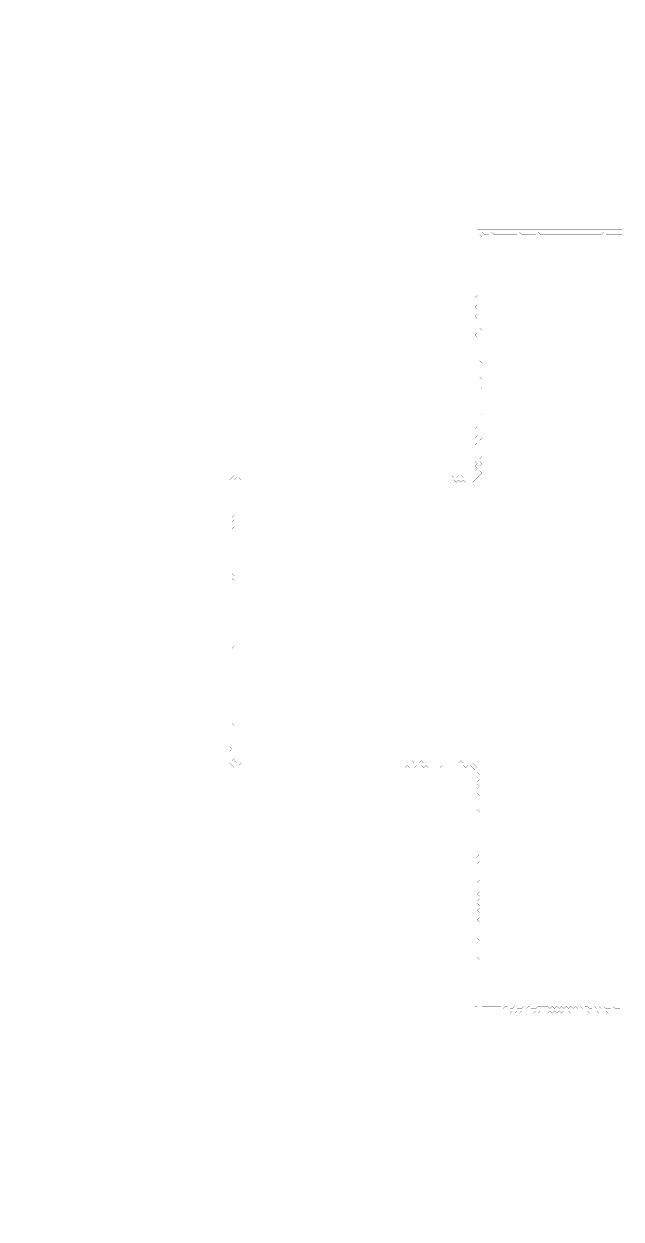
# Model space of a CAD drawing. Header units: metres. Extents: x 0 to 4949, y -4949 to 0.
# Drawn here: x 0 to 2474, y -4949 to 0 of the extents above; entities that cross this region are included whole.
import ezdxf

# ---------------------------------------------------------------- set-up
doc = ezdxf.new("R2010")
doc.units = ezdxf.units.M
doc.layers.add('conductor', color=1, linetype='Continuous')
doc.layers.add('substrate', color=5, linetype='Continuous')

msp = doc.modelspace()

# ---------------------------------------------------------------- linework, layer by layer
at = {"layer": 'conductor', "const_width": 0.5}
msp.add_lwpolyline([(2479, -871.5), (2469.3, -871.5), (2459.6, -871.5), (2449.9, -871.5), (2440.3, -871.5), (2430.6, -871.5), (2420.9, -871.5), (2411.2, -871.5), (2401.5, -861.8), (2391.8, -871.5), (2382.2, -871.5), (2372.5, -871.5), (2362.8, -871.5), (2353.1, -871.5), (2343.4, -871.5), (2333.7, -871.5), (2324.1, -871.5), (2314.4, -871.5), (2304.7, -871.5), (2295, -871.5), (2285.3, -871.5), (2275.6, -871.5), (2266, -871.5), (2256.3, -871.5), (2246.6, -871.5), (2236.9, -871.5), (2227.2, -871.5), (2217.5, -871.5), (2207.9, -871.5), (2198.2, -871.5), (2188.5, -871.5), (2178.8, -871.5), (2169.1, -871.5), (2159.4, -871.5), (2149.8, -871.5), (2140.1, -871.5), (2130.4, -861.8), (2120.7, -871.5), (2111, -871.5), (2101.3, -871.5), (2091.7, -871.5), (2082, -871.5), (2072.3, -871.5), (2062.6, -871.5), (2052.9, -861.8), (2043.2, -871.5), (2033.6, -871.5), (2023.9, -871.5), (2014.2, -871.5), (2004.5, -871.5), (1994.8, -871.5), (1985.1, -871.5), (1975.5, -871.5), (1965.8, -871.5), (1956.1, -871.5), (1946.4, -871.5), (1936.7, -861.8), (1927, -871.5), (1917.4, -871.5), (1907.7, -871.5), (1898, -861.8), (1888.3, -861.8), (1878.6, -871.5), (1878.6, -881.2), (1878.6, -890.9), (1888.3, -900.6), (1888.3, -910.3), (1878.6, -919.9), (1888.3, -929.6), (1888.3, -939.3), (1888.3, -949), (1888.3, -958.7), (1888.3, -968.4), (1888.3, -978), (1888.3, -987.7), (1888.3, -997.4), (1888.3, -1007.1), (1888.3, -1016.8), (1888.3, -1026.5), (1888.3, -1036.1), (1888.3, -1045.8), (1888.3, -1055.5), (1888.3, -1065.2), (1888.3, -1074.9), (1888.3, -1084.6), (1888.3, -1094.2), (1888.3, -1103.9), (1888.3, -1113.6), (1888.3, -1123.3), (1888.3, -1133), (1888.3, -1142.7), (1888.3, -1152.3), (1888.3, -1162), (1888.3, -1171.7), (1888.3, -1181.4), (1888.3, -1191.1), (1888.3, -1200.8), (1888.3, -1210.4), (1888.3, -1220.1), (1888.3, -1229.8), (1888.3, -1239.5), (1888.3, -1249.2), (1888.3, -1258.9), (1898, -1268.6), (1898, -1278.2), (1898, -1287.9), (1898, -1297.6), (1898, -1307.3), (1898, -1317), (1898, -1326.7), (1898, -1336.3), (1898, -1346), (1888.3, -1355.7), (1888.3, -1365.4), (1888.3, -1375.1), (1888.3, -1384.8), (1888.3, -1394.4), (1898, -1404.1), (1898, -1413.8), (1898, -1423.5), (1898, -1433.2), (1898, -1442.9), (1898, -1452.5), (1888.3, -1462.2), (1898, -1471.9), (1898, -1481.6), (1888.3, -1491.3), (1888.3, -1501), (1898, -1510.6), (1898, -1520.3), (1888.3, -1530), (1888.3, -1539.7), (1888.3, -1549.4), (1898, -1559.1), (1898, -1568.7), (1898, -1578.4), (1888.3, -1588.1), (1888.3, -1597.8), (1888.3, -1607.5), (1898, -1617.2), (1888.3, -1626.8), (1888.3, -1636.5), (1888.3, -1646.2), (1888.3, -1655.9), (1888.3, -1665.6), (1888.3, -1675.3), (1888.3, -1684.9), (1888.3, -1694.6), (1888.3, -1704.3), (1898, -1714), (1888.3, -1723.7), (1888.3, -1733.4), (1888.3, -1743), (1888.3, -1752.7), (1888.3, -1762.4), (1888.3, -1772.1), (1888.3, -1781.8), (1898, -1791.5), (1888.3, -1801.1), (1888.3, -1810.8), (1898, -1820.5), (1888.3, -1830.2), (1888.3, -1839.9), (1888.3, -1849.6), (1898, -1859.2), (1888.3, -1868.9), (1878.6, -1878.6), (1868.9, -1888.3), (1859.2, -1898), (1849.6, -1898), (1839.9, -1898), (1830.2, -1898), (1820.5, -1888.3), (1810.8, -1898), (1801.1, -1888.3), (1791.5, -1898), (1781.8, -1888.3), (1772.1, -1888.3), (1762.4, -1888.3), (1752.7, -1888.3), (1743, -1888.3), (1733.4, -1888.3), (1723.7, -1888.3), (1714, -1888.3), (1704.3, -1888.3), (1694.6, -1888.3), (1684.9, -1888.3), (1675.3, -1888.3), (1665.6, -1888.3), (1655.9, -1888.3), (1646.2, -1888.3), (1636.5, -1888.3), (1626.8, -1888.3), (1617.2, -1888.3), (1607.5, -1888.3), (1597.8, -1888.3), (1588.1, -1888.3), (1578.4, -1888.3), (1568.7, -1888.3), (1559.1, -1888.3), (1549.4, -1888.3), (1539.7, -1888.3), (1530, -1888.3), (1520.3, -1888.3), (1510.6, -1888.3), (1501, -1888.3), (1491.3, -1888.3), (1481.6, -1888.3), (1471.9, -1888.3), (1462.2, -1888.3), (1452.5, -1888.3), (1442.9, -1888.3), (1433.2, -1888.3), (1423.5, -1888.3), (1413.8, -1888.3), (1404.1, -1888.3), (1394.4, -1888.3), (1384.8, -1888.3), (1375.1, -1888.3), (1365.4, -1888.3), (1355.7, -1888.3), (1346, -1888.3), (1336.3, -1888.3), (1326.7, -1888.3), (1317, -1888.3), (1307.3, -1888.3), (1297.6, -1888.3), (1287.9, -1888.3), (1278.2, -1888.3), (1268.6, -1898), (1258.9, -1888.3), (1249.2, -1888.3), (1239.5, -1888.3), (1229.8, -1888.3), (1220.1, -1888.3), (1210.4, -1888.3), (1200.8, -1888.3), (1191.1, -1888.3), (1181.4, -1888.3), (1171.7, -1888.3), (1162, -1888.3), (1152.3, -1888.3), (1142.7, -1888.3), (1133, -1888.3), (1123.3, -1888.3), (1113.6, -1888.3), (1103.9, -1888.3), (1094.2, -1888.3), (1084.6, -1888.3), (1074.9, -1888.3), (1065.2, -1888.3), (1055.5, -1888.3), (1045.8, -1888.3), (1036.1, -1888.3), (1026.5, -1888.3), (1016.8, -1888.3), (1007.1, -1888.3), (997.4, -1888.3), (987.7, -1888.3), (978, -1888.3), (968.4, -1888.3), (958.7, -1888.3), (949, -1888.3), (939.3, -1888.3), (929.6, -1888.3), (919.9, -1888.3), (910.3, -1888.3), (900.6, -1888.3), (890.9, -1878.6), (881.2, -1878.6), (871.5, -1888.3), (871.5, -1898), (871.5, -1907.7), (871.5, -1917.4), (871.5, -1927), (871.5, -1936.7), (871.5, -1946.4), (871.5, -1956.1), (871.5, -1965.8), (871.5, -1975.5), (871.5, -1985.1), (871.5, -1994.8), (871.5, -2004.5), (871.5, -2014.2), (871.5, -2023.9), (871.5, -2033.6), (861.8, -2043.2), (871.5, -2052.9), (861.8, -2062.6), (871.5, -2072.3), (871.5, -2082), (861.8, -2091.7), (871.5, -2101.3), (871.5, -2111), (871.5, -2120.7), (871.5, -2130.4), (871.5, -2140.1), (871.5, -2149.8), (871.5, -2159.4), (871.5, -2169.1), (871.5, -2178.8), (871.5, -2188.5), (861.8, -2198.2), (871.5, -2207.9), (871.5, -2217.5), (871.5, -2227.2), (871.5, -2236.9), (871.5, -2246.6), (871.5, -2256.3), (861.8, -2266), (861.8, -2275.6), (871.5, -2285.3), (861.8, -2295), (871.5, -2304.7), (871.5, -2314.4), (871.5, -2324.1), (871.5, -2333.7), (871.5, -2343.4), (871.5, -2353.1), (871.5, -2362.8), (871.5, -2372.5), (871.5, -2382.2), (871.5, -2391.8), (871.5, -2401.5), (871.5, -2411.2), (871.5, -2420.9), (871.5, -2430.6), (871.5, -2440.3), (871.5, -2449.9), (871.5, -2459.6), (871.5, -2469.3), (871.5, -2479), (871.5, -2488.7), (871.5, -2498.4), (871.5, -2508.1), (871.5, -2517.7), (871.5, -2527.4), (871.5, -2537.1), (871.5, -2546.8), (871.5, -2556.5), (871.5, -2566.2), (871.5, -2575.8), (861.8, -2585.5), (871.5, -2595.2), (871.5, -2604.9), (871.5, -2614.6), (871.5, -2624.3), (871.5, -2633.9), (871.5, -2643.6), (871.5, -2653.3), (871.5, -2663), (871.5, -2672.7), (871.5, -2682.4), (871.5, -2692), (871.5, -2701.7), (871.5, -2711.4), (871.5, -2721.1), (871.5, -2730.8), (871.5, -2740.5), (871.5, -2750.1), (871.5, -2759.8), (871.5, -2769.5), (871.5, -2779.2), (871.5, -2788.9), (871.5, -2798.6), (871.5, -2808.2), (871.5, -2817.9), (871.5, -2827.6), (871.5, -2837.3), (871.5, -2847), (871.5, -2856.7), (871.5, -2866.3), (871.5, -2876), (871.5, -2885.7), (861.8, -2895.4), (871.5, -2905.1), (871.5, -2914.8), (871.5, -2924.4), (871.5, -2934.1), (871.5, -2943.8), (871.5, -2953.5), (871.5, -2963.2), (871.5, -2972.9), (871.5, -2982.5), (871.5, -2992.2), (871.5, -3001.9), (871.5, -3011.6), (871.5, -3021.3), (871.5, -3031), (871.5, -3040.6), (861.8, -3050.3), (871.5, -3050.3), (881.2, -3060), (881.2, -3069.7), (890.9, -3069.7), (900.6, -3060), (910.3, -3060), (919.9, -3060), (929.6, -3060), (939.3, -3060), (949, -3060), (958.7, -3060), (968.4, -3060), (978, -3060), (987.7, -3060), (997.4, -3060), (1007.1, -3060), (1016.8, -3060), (1026.5, -3060), (1036.1, -3060), (1045.8, -3060), (1055.5, -3060), (1065.2, -3060), (1074.9, -3060), (1084.6, -3060), (1094.2, -3060), (1103.9, -3060), (1113.6, -3060), (1123.3, -3060), (1133, -3060), (1142.7, -3060), (1152.3, -3060), (1162, -3060), (1171.7, -3060), (1181.4, -3060), (1191.1, -3060), (1200.8, -3060), (1210.4, -3060), (1220.1, -3060), (1229.8, -3060), (1239.5, -3060), (1249.2, -3060), (1258.9, -3060), (1268.6, -3060), (1278.2, -3060), (1287.9, -3060), (1297.6, -3060), (1307.3, -3060), (1317, -3060), (1326.7, -3060), (1336.3, -3060), (1346, -3060), (1355.7, -3060), (1365.4, -3060), (1375.1, -3060), (1384.8, -3060), (1394.4, -3060), (1404.1, -3060), (1413.8, -3060), (1423.5, -3060), (1433.2, -3060), (1442.9, -3060), (1452.5, -3060), (1462.2, -3060), (1471.9, -3060), (1481.6, -3060), (1491.3, -3060), (1501, -3060), (1510.6, -3060), (1520.3, -3060), (1530, -3060), (1539.7, -3060), (1549.4, -3060), (1559.1, -3060), (1568.7, -3060), (1578.4, -3060), (1588.1, -3060), (1597.8, -3060), (1607.5, -3050.3), (1617.2, -3060), (1626.8, -3060), (1636.5, -3060), (1646.2, -3050.3), (1655.9, -3060), (1665.6, -3060), (1675.3, -3060), (1684.9, -3060), (1694.6, -3060), (1704.3, -3060), (1714, -3060), (1723.7, -3060), (1733.4, -3060), (1743, -3060), (1752.7, -3060), (1762.4, -3060), (1772.1, -3060), (1781.8, -3060), (1791.5, -3060), (1801.1, -3060), (1810.8, -3050.3), (1820.5, -3060), (1830.2, -3060), (1839.9, -3060), (1849.6, -3060), (1859.2, -3060), (1868.9, -3069.7), (1878.6, -3079.4), (1878.6, -3089.1), (1878.6, -3098.8), (1888.3, -3108.4), (1888.3, -3118.1), (1888.3, -3127.8), (1878.6, -3137.5), (1878.6, -3147.2), (1888.3, -3156.9), (1878.6, -3166.5), (1878.6, -3176.2), (1878.6, -3185.9), (1888.3, -3195.6), (1888.3, -3205.3), (1888.3, -3215), (1888.3, -3224.6), (1888.3, -3234.3), (1878.6, -3244), (1878.6, -3253.7), (1888.3, -3263.4), (1888.3, -3273.1), (1888.3, -3282.7), (1888.3, -3292.4), (1888.3, -3302.1), (1888.3, -3311.8), (1888.3, -3321.5), (1888.3, -3331.2), (1888.3, -3340.8), (1888.3, -3350.5), (1888.3, -3360.2), (1888.3, -3369.9), (1888.3, -3379.6), (1878.6, -3389.3), (1878.6, -3398.9), (1878.6, -3408.6), (1878.6, -3418.3), (1878.6, -3428), (1888.3, -3437.7), (1878.6, -3447.4), (1888.3, -3457), (1888.3, -3466.7), (1878.6, -3476.4), (1888.3, -3486.1), (1888.3, -3495.8), (1888.3, -3505.5), (1888.3, -3515.1), (1888.3, -3524.8), (1888.3, -3534.5), (1888.3, -3544.2), (1878.6, -3553.9), (1888.3, -3563.6), (1888.3, -3573.2), (1888.3, -3582.9), (1888.3, -3592.6), (1878.6, -3602.3), (1888.3, -3612), (1888.3, -3621.7), (1878.6, -3631.3), (1878.6, -3641), (1888.3, -3650.7), (1888.3, -3660.4), (1878.6, -3670.1), (1888.3, -3679.8), (1888.3, -3689.4), (1888.3, -3699.1), (1878.6, -3708.8), (1888.3, -3718.5), (1888.3, -3728.2), (1888.3, -3737.9), (1888.3, -3747.6), (1888.3, -3757.2), (1888.3, -3766.9), (1888.3, -3776.6), (1878.6, -3786.3), (1888.3, -3796), (1888.3, -3805.7), (1888.3, -3815.3), (1888.3, -3825), (1888.3, -3834.7), (1888.3, -3844.4), (1888.3, -3854.1), (1878.6, -3863.8), (1888.3, -3873.4), (1888.3, -3883.1), (1888.3, -3892.8), (1888.3, -3902.5), (1888.3, -3912.2), (1878.6, -3921.9), (1888.3, -3931.5), (1878.6, -3941.2), (1888.3, -3950.9), (1878.6, -3960.6), (1888.3, -3970.3), (1878.6, -3980), (1888.3, -3989.6), (1888.3, -3999.3), (1888.3, -4009), (1878.6, -4018.7), (1888.3, -4028.4), (1888.3, -4038.1), (1888.3, -4047.7), (1888.3, -4057.4), (1898, -4067.1), (1907.7, -4067.1), (1917.4, -4067.1), (1927, -4067.1), (1936.7, -4067.1), (1946.4, -4067.1), (1956.1, -4067.1), (1965.8, -4067.1), (1975.5, -4067.1), (1985.1, -4076.8), (1994.8, -4067.1), (2004.5, -4067.1), (2014.2, -4076.8), (2023.9, -4076.8), (2033.6, -4067.1), (2043.2, -4076.8), (2052.9, -4076.8), (2062.6, -4076.8), (2072.3, -4067.1), (2082, -4076.8), (2091.7, -4067.1), (2101.3, -4076.8), (2111, -4076.8), (2120.7, -4076.8), (2130.4, -4067.1), (2140.1, -4067.1), (2149.8, -4067.1), (2159.4, -4067.1), (2169.1, -4067.1), (2178.8, -4076.8), (2188.5, -4067.1), (2198.2, -4076.8), (2207.9, -4067.1), (2217.5, -4076.8), (2227.2, -4067.1), (2236.9, -4076.8), (2246.6, -4067.1), (2256.3, -4076.8), (2266, -4067.1), (2275.6, -4076.8), (2285.3, -4067.1), (2295, -4076.8), (2304.7, -4067.1), (2314.4, -4076.8), (2324.1, -4067.1), (2333.7, -4067.1), (2343.4, -4076.8), (2353.1, -4076.8), (2362.8, -4067.1), (2372.5, -4076.8), (2382.2, -4067.1), (2391.8, -4076.8), (2401.5, -4067.1), (2411.2, -4076.8), (2420.9, -4076.8), (2430.6, -4076.8), (2440.3, -4067.1), (2449.9, -4076.8), (2459.6, -4076.8), (2469.3, -4076.8), (2479, -4067.1)], dxfattribs=at)
msp.add_lwpolyline([(1888.3, -871.5), (1898, -861.8), (1907.7, -871.5), (1898, -881.2)], close=True, dxfattribs=at)
at = {"layer": 'substrate', "const_width": 0.5}
for points in [[(2479, 0), (2469.3, 0), (2459.6, 0), (2449.9, 0), (2440.3, 0), (2430.6, 0), (2420.9, 0), (2411.2, 0), (2401.5, 0), (2391.8, 0), (2382.2, 0), (2372.5, 0), (2362.8, 0), (2353.1, 0), (2343.4, 0), (2333.7, 0), (2324.1, 0), (2314.4, 0), (2304.7, 0), (2295, 0), (2285.3, 0), (2275.6, 0), (2266, 0), (2256.3, 0), (2246.6, 0), (2236.9, 0), (2227.2, 0), (2217.5, 0), (2207.9, 0), (2198.2, 0), (2188.5, 0), (2178.8, 0), (2169.1, 0), (2159.4, 0), (2149.8, 0), (2140.1, 0), (2130.4, 0), (2120.7, 0), (2111, 0), (2101.3, 0), (2091.7, 0), (2082, 0), (2072.3, 0), (2062.6, 0), (2052.9, 0), (2043.2, 0), (2033.6, 0), (2023.9, 0), (2014.2, 0), (2004.5, 0), (1994.8, 0), (1985.1, 0), (1975.5, 0), (1965.8, 0), (1956.1, 0), (1946.4, 0), (1936.7, 0), (1927, 0), (1917.4, 0), (1907.7, 0), (1898, 0), (1888.3, 0), (1878.6, 0), (1868.9, 0), (1859.2, 0), (1849.6, 0), (1839.9, 0), (1830.2, 0), (1820.5, 0), (1810.8, 0), (1801.1, 0), (1791.5, 0), (1781.8, 0), (1772.1, 0), (1762.4, 0), (1752.7, 0), (1743, 0), (1733.4, 0), (1723.7, 0), (1714, 0), (1704.3, 0), (1694.6, 0), (1684.9, 0), (1675.3, 0), (1665.6, 0), (1655.9, 0), (1646.2, 0), (1636.5, 0), (1626.8, 0), (1617.2, 0), (1607.5, 0), (1597.8, 0), (1588.1, 0), (1578.4, 0), (1568.7, 0), (1559.1, 0), (1549.4, 0), (1539.7, 0), (1530, 0), (1520.3, 0), (1510.6, 0), (1501, 0), (1491.3, 0), (1481.6, 0), (1471.9, 0), (1462.2, 0), (1452.5, 0), (1442.9, 0), (1433.2, 0), (1423.5, 0), (1413.8, 0), (1404.1, 0), (1394.4, 0), (1384.8, 0), (1375.1, 0), (1365.4, 0), (1355.7, 0), (1346, 0), (1336.3, 0), (1326.7, 0), (1317, 0), (1307.3, 0), (1297.6, 0), (1287.9, 0), (1278.2, 0), (1268.6, 0), (1258.9, 0), (1249.2, 0), (1239.5, 0), (1229.8, 0), (1220.1, 0), (1210.4, 0), (1200.8, 0), (1191.1, 0), (1181.4, 0), (1171.7, 0), (1162, 0), (1152.3, 0), (1142.7, 0), (1133, 0), (1123.3, 0), (1113.6, 0), (1103.9, 0), (1094.2, 0), (1084.6, 0), (1074.9, 0), (1065.2, 0), (1055.5, 0), (1045.8, 0), (1036.1, 0), (1026.5, 0), (1016.8, 0), (1007.1, 0), (997.4, 0), (987.7, 0), (978, 0), (968.4, 0), (958.7, 0), (949, 0), (939.3, 0), (929.6, 0), (919.9, 0), (910.3, 0), (900.6, 0), (890.9, 0), (881.2, 0), (871.5, 0), (861.8, 0), (852.2, 0), (842.5, 0), (832.8, 0), (823.1, 0), (813.4, 0), (803.7, 0), (794.1, 0), (784.4, 0), (774.7, 0), (765, 0), (755.3, 0), (745.6, 0), (736, 0), (726.3, 0), (716.6, 0), (706.9, 0), (697.2, 0), (687.5, 0), (677.9, 0), (668.2, 0), (658.5, 0), (648.8, 0), (639.1, 0), (629.4, 0), (619.8, 0), (610.1, 0), (600.4, 0), (590.7, 0), (581, 0), (571.3, 0), (561.6, 0), (552, 0), (542.3, 0), (532.6, 0), (522.9, 0), (513.2, 0), (503.5, 0), (493.9, 0), (484.2, 0), (474.5, 0), (464.8, 0), (455.1, 0), (445.4, 0), (435.8, 0), (426.1, 0), (416.4, 0), (406.7, 0), (397, 0), (387.3, 0), (377.7, 0), (368, 0), (358.3, 0), (348.6, 0), (338.9, 0), (329.2, 0), (319.6, 0), (309.9, 0), (300.2, 0), (290.5, 0), (280.8, 0), (271.1, 0), (261.5, 0), (251.8, 0), (242.1, 0), (232.4, 0), (222.7, 0), (213, 0), (203.4, 0), (193.7, 0), (184, 0), (174.3, 0), (164.6, 0), (154.9, 0), (145.3, 0), (135.6, 0), (125.9, 0), (116.2, 0), (106.5, 0), (96.8, 0), (87.2, 0), (77.5, 0), (67.8, 0), (58.1, 0), (48.4, 0), (38.7, 0), (29.1, 0), (19.4, 0), (9.7, 0), (0, 0), (0, -9.7), (0, -19.4), (0, -29.1), (0, -38.7), (0, -48.4), (0, -58.1), (0, -67.8), (0, -77.5), (0, -87.2), (0, -96.8), (0, -106.5), (0, -116.2), (0, -125.9), (0, -135.6), (0, -145.3), (0, -154.9), (0, -164.6), (0, -174.3), (0, -184), (0, -193.7), (0, -203.4), (0, -213), (0, -222.7), (0, -232.4), (0, -242.1), (0, -251.8), (0, -261.5), (0, -271.1), (0, -280.8), (0, -290.5), (0, -300.2), (0, -309.9), (0, -319.6), (0, -329.2), (0, -338.9), (0, -348.6), (0, -358.3), (0, -368), (0, -377.7), (0, -387.3), (0, -397), (0, -406.7), (0, -416.4), (0, -426.1), (0, -435.8), (0, -445.4), (0, -455.1), (0, -464.8), (0, -474.5), (0, -484.2), (0, -493.9), (0, -503.5), (0, -513.2), (0, -522.9), (0, -532.6), (0, -542.3), (0, -552), (0, -561.6), (0, -571.3), (0, -581), (0, -590.7), (0, -600.4), (0, -610.1), (0, -619.8), (0, -629.4), (0, -639.1), (0, -648.8), (0, -658.5), (0, -668.2), (0, -677.9), (0, -687.5), (0, -697.2), (0, -706.9), (0, -716.6), (0, -726.3), (0, -736), (0, -745.6), (0, -755.3), (0, -765), (0, -774.7), (0, -784.4), (0, -794.1), (0, -803.7), (0, -813.4), (0, -823.1), (0, -832.8), (0, -842.5), (0, -852.2), (0, -861.8), (0, -871.5), (0, -881.2), (0, -890.9), (0, -900.6), (0, -910.3), (0, -919.9), (0, -929.6), (0, -939.3), (0, -949), (0, -958.7), (0, -968.4), (0, -978), (0, -987.7), (0, -997.4), (0, -1007.1), (0, -1016.8), (0, -1026.5), (0, -1036.1), (0, -1045.8), (0, -1055.5), (0, -1065.2), (0, -1074.9), (0, -1084.6), (0, -1094.2), (0, -1103.9), (0, -1113.6), (0, -1123.3), (0, -1133), (0, -1142.7), (0, -1152.3), (0, -1162), (0, -1171.7), (0, -1181.4), (0, -1191.1), (0, -1200.8), (0, -1210.4), (0, -1220.1), (0, -1229.8), (0, -1239.5), (0, -1249.2), (0, -1258.9), (0, -1268.6), (0, -1278.2), (0, -1287.9), (0, -1297.6), (0, -1307.3), (0, -1317), (0, -1326.7), (0, -1336.3), (0, -1346), (0, -1355.7), (0, -1365.4), (0, -1375.1), (0, -1384.8), (0, -1394.4), (0, -1404.1), (0, -1413.8), (0, -1423.5), (0, -1433.2), (0, -1442.9), (0, -1452.5), (0, -1462.2), (0, -1471.9), (0, -1481.6), (0, -1491.3), (0, -1501), (0, -1510.6), (0, -1520.3), (0, -1530), (0, -1539.7), (0, -1549.4), (0, -1559.1), (0, -1568.7), (0, -1578.4), (0, -1588.1), (0, -1597.8), (0, -1607.5), (0, -1617.2), (0, -1626.8), (0, -1636.5), (0, -1646.2), (0, -1655.9), (0, -1665.6), (0, -1675.3), (0, -1684.9), (0, -1694.6), (0, -1704.3), (0, -1714), (0, -1723.7), (0, -1733.4), (0, -1743), (0, -1752.7), (0, -1762.4), (0, -1772.1), (0, -1781.8), (0, -1791.5), (0, -1801.1), (0, -1810.8), (0, -1820.5), (0, -1830.2), (0, -1839.9), (0, -1849.6), (0, -1859.2), (0, -1868.9), (0, -1878.6), (0, -1888.3), (0, -1898), (0, -1907.7), (0, -1917.4), (0, -1927), (0, -1936.7), (0, -1946.4), (0, -1956.1), (0, -1965.8), (0, -1975.5), (0, -1985.1), (0, -1994.8), (0, -2004.5), (0, -2014.2), (0, -2023.9), (0, -2033.6), (0, -2043.2), (0, -2052.9), (0, -2062.6), (0, -2072.3), (0, -2082), (0, -2091.7), (0, -2101.3), (0, -2111), (0, -2120.7), (0, -2130.4), (0, -2140.1), (0, -2149.8), (0, -2159.4), (0, -2169.1), (0, -2178.8), (0, -2188.5), (0, -2198.2), (0, -2207.9), (0, -2217.5), (0, -2227.2), (0, -2236.9), (0, -2246.6), (0, -2256.3), (0, -2266), (0, -2275.6), (0, -2285.3), (0, -2295), (0, -2304.7), (0, -2314.4), (0, -2324.1), (0, -2333.7), (0, -2343.4), (0, -2353.1), (0, -2362.8), (0, -2372.5), (0, -2382.2), (0, -2391.8), (0, -2401.5), (0, -2411.2), (0, -2420.9), (0, -2430.6), (0, -2440.3), (0, -2449.9), (0, -2459.6), (0, -2469.3), (0, -2479), (0, -2488.7), (0, -2498.4), (0, -2508.1), (0, -2517.7), (0, -2527.4), (0, -2537.1), (0, -2546.8), (0, -2556.5), (0, -2566.2), (0, -2575.8), (0, -2585.5), (0, -2595.2), (0, -2604.9), (0, -2614.6), (0, -2624.3), (0, -2633.9), (0, -2643.6), (0, -2653.3), (0, -2663), (0, -2672.7), (0, -2682.4), (0, -2692), (0, -2701.7), (0, -2711.4), (0, -2721.1), (0, -2730.8), (0, -2740.5), (0, -2750.1), (0, -2759.8), (0, -2769.5), (0, -2779.2), (0, -2788.9), (0, -2798.6), (0, -2808.2), (0, -2817.9), (0, -2827.6), (0, -2837.3), (0, -2847), (0, -2856.7), (0, -2866.3), (0, -2876), (0, -2885.7), (0, -2895.4), (0, -2905.1), (0, -2914.8), (0, -2924.4), (0, -2934.1), (0, -2943.8), (0, -2953.5), (0, -2963.2), (0, -2972.9), (0, -2982.5), (0, -2992.2), (0, -3001.9), (0, -3011.6), (0, -3021.3), (0, -3031), (0, -3040.6), (0, -3050.3), (0, -3060), (0, -3069.7), (0, -3079.4), (0, -3089.1), (0, -3098.8), (0, -3108.4), (0, -3118.1), (0, -3127.8), (0, -3137.5), (0, -3147.2), (0, -3156.9), (0, -3166.5), (0, -3176.2), (0, -3185.9), (0, -3195.6), (0, -3205.3), (0, -3215), (0, -3224.6), (0, -3234.3), (0, -3244), (0, -3253.7), (0, -3263.4), (0, -3273.1), (0, -3282.7), (0, -3292.4), (0, -3302.1), (0, -3311.8), (0, -3321.5), (0, -3331.2), (0, -3340.8), (0, -3350.5), (0, -3360.2), (0, -3369.9), (0, -3379.6), (0, -3389.3), (0, -3398.9), (0, -3408.6), (0, -3418.3), (0, -3428), (0, -3437.7), (0, -3447.4), (0, -3457), (0, -3466.7), (0, -3476.4), (0, -3486.1), (0, -3495.8), (0, -3505.5), (0, -3515.1), (0, -3524.8), (0, -3534.5), (0, -3544.2), (0, -3553.9), (0, -3563.6), (0, -3573.2), (0, -3582.9), (0, -3592.6), (0, -3602.3), (0, -3612), (0, -3621.7), (0, -3631.3), (0, -3641), (0, -3650.7), (0, -3660.4), (0, -3670.1), (0, -3679.8), (0, -3689.4), (0, -3699.1), (0, -3708.8), (0, -3718.5), (0, -3728.2), (0, -3737.9), (0, -3747.6), (0, -3757.2), (0, -3766.9), (0, -3776.6), (0, -3786.3), (0, -3796), (0, -3805.7), (0, -3815.3), (0, -3825), (0, -3834.7), (0, -3844.4), (0, -3854.1), (0, -3863.8), (0, -3873.4), (0, -3883.1), (0, -3892.8), (0, -3902.5), (0, -3912.2), (0, -3921.9), (0, -3931.5), (0, -3941.2), (0, -3950.9), (0, -3960.6), (0, -3970.3), (0, -3980), (0, -3989.6), (0, -3999.3), (0, -4009), (0, -4018.7), (0, -4028.4), (0, -4038.1), (0, -4047.7), (0, -4057.4), (0, -4067.1), (0, -4076.8), (0, -4086.5), (0, -4096.2), (0, -4105.8), (0, -4115.5), (0, -4125.2), (0, -4134.9), (0, -4144.6), (0, -4154.3), (0, -4163.9), (0, -4173.6), (0, -4183.3), (0, -4193), (0, -4202.7), (0, -4212.4), (0, -4222), (0, -4231.7), (0, -4241.4), (0, -4251.1), (0, -4260.8), (0, -4270.5), (0, -4280.1), (0, -4289.8), (0, -4299.5), (0, -4309.2), (0, -4318.9), (0, -4328.6), (0, -4338.2), (0, -4347.9), (0, -4357.6), (0, -4367.3), (0, -4377), (0, -4386.7), (0, -4396.4), (0, -4406), (0, -4415.7), (0, -4425.4), (0, -4435.1), (0, -4444.8), (0, -4454.5), (0, -4464.1), (0, -4473.8), (0, -4483.5), (0, -4493.2), (0, -4502.9), (0, -4512.6), (0, -4522.2), (0, -4531.9), (0, -4541.6), (0, -4551.3), (0, -4561), (0, -4570.7), (0, -4580.3), (0, -4590), (0, -4599.7), (0, -4609.4), (0, -4619.1), (0, -4628.8), (0, -4638.4), (0, -4648.1), (0, -4657.8), (0, -4667.5), (0, -4677.2), (0, -4686.9), (0, -4696.5), (0, -4706.2), (0, -4715.9), (0, -4725.6), (0, -4735.3), (0, -4745), (0, -4754.6), (0, -4764.3), (0, -4774), (0, -4783.7), (0, -4793.4), (0, -4803.1), (0, -4812.7), (0, -4822.4), (0, -4832.1), (0, -4841.8), (0, -4851.5), (0, -4861.2), (0, -4870.8), (0, -4880.5), (0, -4890.2), (0, -4899.9), (0, -4909.6), (0, -4919.3), (0, -4928.9), (0, -4938.6), (0, -4948.3), (9.7, -4948.3), (19.4, -4948.3), (29.1, -4948.3), (38.7, -4948.3), (48.4, -4948.3), (58.1, -4948.3), (67.8, -4948.3), (77.5, -4948.3), (87.2, -4948.3), (96.8, -4948.3), (106.5, -4948.3), (116.2, -4948.3), (125.9, -4948.3), (135.6, -4948.3), (145.3, -4948.3), (154.9, -4948.3), (164.6, -4948.3), (174.3, -4948.3), (184, -4948.3), (193.7, -4948.3), (203.4, -4948.3), (213, -4948.3), (222.7, -4948.3), (232.4, -4948.3), (242.1, -4948.3), (251.8, -4948.3), (261.5, -4948.3), (271.1, -4948.3), (280.8, -4948.3), (290.5, -4948.3), (300.2, -4948.3), (309.9, -4948.3), (319.6, -4948.3), (329.2, -4948.3), (338.9, -4948.3), (348.6, -4948.3), (358.3, -4948.3), (368, -4948.3), (377.7, -4948.3), (387.3, -4948.3), (397, -4948.3), (406.7, -4948.3), (416.4, -4948.3), (426.1, -4948.3), (435.8, -4948.3), (445.4, -4948.3), (455.1, -4948.3), (464.8, -4948.3), (474.5, -4948.3), (484.2, -4948.3), (493.9, -4948.3), (503.5, -4948.3), (513.2, -4948.3), (522.9, -4948.3), (532.6, -4948.3), (542.3, -4948.3), (552, -4948.3), (561.6, -4948.3), (571.3, -4948.3), (581, -4948.3), (590.7, -4948.3), (600.4, -4948.3), (610.1, -4948.3), (619.8, -4948.3), (629.4, -4948.3), (639.1, -4948.3), (648.8, -4948.3), (658.5, -4948.3), (668.2, -4948.3), (677.9, -4948.3), (687.5, -4948.3), (697.2, -4948.3), (706.9, -4948.3), (716.6, -4948.3), (726.3, -4948.3), (736, -4948.3), (745.6, -4948.3), (755.3, -4948.3), (765, -4948.3), (774.7, -4948.3), (784.4, -4948.3), (794.1, -4948.3), (803.7, -4948.3), (813.4, -4948.3), (823.1, -4948.3), (832.8, -4948.3), (842.5, -4948.3), (852.2, -4948.3), (861.8, -4948.3), (871.5, -4948.3), (881.2, -4948.3), (890.9, -4948.3), (900.6, -4948.3), (910.3, -4948.3), (919.9, -4948.3), (929.6, -4948.3), (939.3, -4948.3), (949, -4948.3), (958.7, -4948.3), (968.4, -4948.3), (978, -4948.3), (987.7, -4948.3), (997.4, -4948.3), (1007.1, -4948.3), (1016.8, -4948.3), (1026.5, -4948.3), (1036.1, -4948.3), (1045.8, -4948.3), (1055.5, -4948.3), (1065.2, -4948.3), (1074.9, -4948.3), (1084.6, -4948.3), (1094.2, -4948.3), (1103.9, -4948.3), (1113.6, -4948.3), (1123.3, -4948.3), (1133, -4948.3), (1142.7, -4948.3), (1152.3, -4948.3), (1162, -4948.3), (1171.7, -4948.3), (1181.4, -4948.3), (1191.1, -4948.3), (1200.8, -4948.3), (1210.4, -4948.3), (1220.1, -4948.3), (1229.8, -4948.3), (1239.5, -4948.3), (1249.2, -4948.3), (1258.9, -4948.3), (1268.6, -4948.3), (1278.2, -4948.3), (1287.9, -4948.3), (1297.6, -4948.3), (1307.3, -4948.3), (1317, -4948.3), (1326.7, -4948.3), (1336.3, -4948.3), (1346, -4948.3), (1355.7, -4948.3), (1365.4, -4948.3), (1375.1, -4948.3), (1384.8, -4948.3), (1394.4, -4948.3), (1404.1, -4948.3), (1413.8, -4948.3), (1423.5, -4948.3), (1433.2, -4948.3), (1442.9, -4948.3), (1452.5, -4948.3), (1462.2, -4948.3), (1471.9, -4948.3), (1481.6, -4948.3), (1491.3, -4948.3), (1501, -4948.3), (1510.6, -4948.3), (1520.3, -4948.3), (1530, -4948.3), (1539.7, -4948.3), (1549.4, -4948.3), (1559.1, -4948.3), (1568.7, -4948.3), (1578.4, -4948.3), (1588.1, -4948.3), (1597.8, -4948.3), (1607.5, -4948.3), (1617.2, -4948.3), (1626.8, -4948.3), (1636.5, -4948.3), (1646.2, -4948.3), (1655.9, -4948.3), (1665.6, -4948.3), (1675.3, -4948.3), (1684.9, -4948.3), (1694.6, -4948.3), (1704.3, -4948.3), (1714, -4948.3), (1723.7, -4948.3), (1733.4, -4948.3), (1743, -4948.3), (1752.7, -4948.3), (1762.4, -4948.3), (1772.1, -4948.3), (1781.8, -4948.3), (1791.5, -4948.3), (1801.1, -4948.3), (1810.8, -4948.3), (1820.5, -4948.3), (1830.2, -4948.3), (1839.9, -4948.3), (1849.6, -4948.3), (1859.2, -4948.3), (1868.9, -4948.3), (1878.6, -4948.3), (1888.3, -4948.3), (1898, -4948.3), (1907.7, -4948.3), (1917.4, -4948.3), (1927, -4948.3), (1936.7, -4948.3), (1946.4, -4948.3), (1956.1, -4948.3), (1965.8, -4948.3), (1975.5, -4948.3), (1985.1, -4948.3), (1994.8, -4948.3), (2004.5, -4948.3), (2014.2, -4948.3), (2023.9, -4948.3), (2033.6, -4948.3), (2043.2, -4948.3), (2052.9, -4948.3), (2062.6, -4948.3), (2072.3, -4948.3), (2082, -4948.3), (2091.7, -4948.3), (2101.3, -4948.3), (2111, -4948.3), (2120.7, -4948.3), (2130.4, -4948.3), (2140.1, -4948.3), (2149.8, -4948.3), (2159.4, -4948.3), (2169.1, -4948.3), (2178.8, -4948.3), (2188.5, -4948.3), (2198.2, -4948.3), (2207.9, -4948.3), (2217.5, -4948.3), (2227.2, -4948.3), (2236.9, -4948.3), (2246.6, -4948.3), (2256.3, -4948.3), (2266, -4948.3), (2275.6, -4948.3), (2285.3, -4948.3), (2295, -4948.3), (2304.7, -4948.3), (2314.4, -4948.3), (2324.1, -4948.3), (2333.7, -4948.3), (2343.4, -4948.3), (2353.1, -4948.3), (2362.8, -4948.3), (2372.5, -4948.3), (2382.2, -4948.3), (2391.8, -4948.3), (2401.5, -4948.3), (2411.2, -4948.3), (2420.9, -4948.3), (2430.6, -4948.3), (2440.3, -4948.3), (2449.9, -4948.3), (2459.6, -4948.3), (2469.3, -4948.3), (2479, -4948.3)], [(2479, -4096.2), (2469.3, -4096.2), (2459.6, -4096.2), (2449.9, -4096.2), (2440.3, -4096.2), (2430.6, -4096.2), (2420.9, -4096.2), (2411.2, -4086.5), (2401.5, -4086.5), (2391.8, -4086.5), (2382.2, -4096.2), (2372.5, -4086.5), (2362.8, -4096.2), (2353.1, -4096.2), (2343.4, -4096.2), (2333.7, -4086.5), (2324.1, -4086.5), (2314.4, -4086.5), (2304.7, -4086.5), (2295, -4086.5), (2285.3, -4086.5), (2275.6, -4086.5), (2266, -4096.2), (2256.3, -4086.5), (2246.6, -4086.5), (2236.9, -4086.5), (2227.2, -4096.2), (2217.5, -4086.5), (2207.9, -4096.2), (2198.2, -4086.5), (2188.5, -4096.2), (2178.8, -4086.5), (2169.1, -4096.2), (2159.4, -4086.5), (2149.8, -4086.5), (2140.1, -4086.5), (2130.4, -4096.2), (2120.7, -4086.5), (2111, -4096.2), (2101.3, -4086.5), (2091.7, -4086.5), (2082, -4086.5), (2072.3, -4086.5), (2062.6, -4086.5), (2052.9, -4096.2), (2043.2, -4086.5), (2033.6, -4096.2), (2023.9, -4086.5), (2014.2, -4096.2), (2004.5, -4096.2), (1994.8, -4086.5), (1985.1, -4086.5), (1975.5, -4086.5), (1965.8, -4086.5), (1956.1, -4086.5), (1946.4, -4086.5), (1936.7, -4086.5), (1927, -4086.5), (1917.4, -4086.5), (1907.7, -4086.5), (1898, -4086.5), (1888.3, -4086.5), (1878.6, -4076.8), (1878.6, -4067.1), (1868.9, -4067.1), (1859.2, -4057.4), (1868.9, -4047.7), (1868.9, -4038.1), (1868.9, -4028.4), (1859.2, -4018.7), (1868.9, -4009), (1868.9, -3999.3), (1868.9, -3989.6), (1859.2, -3980), (1868.9, -3970.3), (1868.9, -3960.6), (1868.9, -3950.9), (1859.2, -3941.2), (1868.9, -3931.5), (1868.9, -3921.9), (1868.9, -3912.2), (1859.2, -3902.5), (1868.9, -3892.8), (1868.9, -3883.1), (1868.9, -3873.4), (1868.9, -3863.8), (1868.9, -3854.1), (1868.9, -3844.4), (1868.9, -3834.7), (1868.9, -3825), (1868.9, -3815.3), (1868.9, -3805.7), (1868.9, -3796), (1868.9, -3786.3), (1868.9, -3776.6), (1868.9, -3766.9), (1868.9, -3757.2), (1868.9, -3747.6), (1868.9, -3737.9), (1868.9, -3728.2), (1868.9, -3718.5), (1868.9, -3708.8), (1868.9, -3699.1), (1868.9, -3689.4), (1868.9, -3679.8), (1868.9, -3670.1), (1868.9, -3660.4), (1868.9, -3650.7), (1868.9, -3641), (1868.9, -3631.3), (1868.9, -3621.7), (1868.9, -3612), (1868.9, -3602.3), (1868.9, -3592.6), (1868.9, -3582.9), (1868.9, -3573.2), (1868.9, -3563.6), (1868.9, -3553.9), (1868.9, -3544.2), (1868.9, -3534.5), (1868.9, -3524.8), (1868.9, -3515.1), (1868.9, -3505.5), (1868.9, -3495.8), (1868.9, -3486.1), (1868.9, -3476.4), (1868.9, -3466.7), (1868.9, -3457), (1868.9, -3447.4), (1868.9, -3437.7), (1868.9, -3428), (1868.9, -3418.3), (1868.9, -3408.6), (1868.9, -3398.9), (1868.9, -3389.3), (1868.9, -3379.6), (1868.9, -3369.9), (1868.9, -3360.2), (1868.9, -3350.5), (1868.9, -3340.8), (1868.9, -3331.2), (1868.9, -3321.5), (1868.9, -3311.8), (1868.9, -3302.1), (1868.9, -3292.4), (1868.9, -3282.7), (1868.9, -3273.1), (1868.9, -3263.4), (1868.9, -3253.7), (1868.9, -3244), (1868.9, -3234.3), (1868.9, -3224.6), (1868.9, -3215), (1868.9, -3205.3), (1868.9, -3195.6), (1868.9, -3185.9), (1868.9, -3176.2), (1868.9, -3166.5), (1868.9, -3156.9), (1868.9, -3147.2), (1868.9, -3137.5), (1868.9, -3127.8), (1868.9, -3118.1), (1868.9, -3108.4), (1868.9, -3098.8), (1868.9, -3089.1), (1859.2, -3079.4), (1849.6, -3069.7), (1839.9, -3069.7), (1830.2, -3079.4), (1820.5, -3069.7), (1810.8, -3069.7), (1801.1, -3069.7), (1791.5, -3069.7), (1781.8, -3069.7), (1772.1, -3069.7), (1762.4, -3069.7), (1752.7, -3069.7), (1743, -3069.7), (1733.4, -3069.7), (1723.7, -3079.4), (1714, -3079.4), (1704.3, -3079.4), (1694.6, -3079.4), (1684.9, -3079.4), (1675.3, -3079.4), (1665.6, -3069.7), (1655.9, -3079.4), (1646.2, -3069.7), (1636.5, -3069.7), (1626.8, -3069.7), (1617.2, -3079.4), (1607.5, -3079.4), (1597.8, -3079.4), (1588.1, -3069.7), (1578.4, -3079.4), (1568.7, -3079.4), (1559.1, -3079.4), (1549.4, -3079.4), (1539.7, -3079.4), (1530, -3079.4), (1520.3, -3079.4), (1510.6, -3079.4), (1501, -3079.4), (1491.3, -3079.4), (1481.6, -3079.4), (1471.9, -3079.4), (1462.2, -3079.4), (1452.5, -3079.4), (1442.9, -3079.4), (1433.2, -3079.4), (1423.5, -3079.4), (1413.8, -3079.4), (1404.1, -3079.4), (1394.4, -3079.4), (1384.8, -3079.4), (1375.1, -3079.4), (1365.4, -3079.4), (1355.7, -3079.4), (1346, -3079.4), (1336.3, -3079.4), (1326.7, -3079.4), (1317, -3079.4), (1307.3, -3079.4), (1297.6, -3079.4), (1287.9, -3079.4), (1278.2, -3079.4), (1268.6, -3079.4), (1258.9, -3079.4), (1249.2, -3079.4), (1239.5, -3079.4), (1229.8, -3079.4), (1220.1, -3079.4), (1210.4, -3079.4), (1200.8, -3079.4), (1191.1, -3079.4), (1181.4, -3079.4), (1171.7, -3079.4), (1162, -3079.4), (1152.3, -3079.4), (1142.7, -3079.4), (1133, -3079.4), (1123.3, -3079.4), (1113.6, -3079.4), (1103.9, -3079.4), (1094.2, -3079.4), (1084.6, -3079.4), (1074.9, -3079.4), (1065.2, -3079.4), (1055.5, -3079.4), (1045.8, -3079.4), (1036.1, -3079.4), (1026.5, -3079.4), (1016.8, -3079.4), (1007.1, -3079.4), (997.4, -3079.4), (987.7, -3079.4), (978, -3079.4), (968.4, -3079.4), (958.7, -3079.4), (949, -3079.4), (939.3, -3079.4), (929.6, -3079.4), (919.9, -3079.4), (910.3, -3079.4), (900.6, -3079.4), (890.9, -3079.4), (881.2, -3079.4), (871.5, -3079.4), (861.8, -3069.7), (852.2, -3060), (852.2, -3050.3), (852.2, -3040.6), (852.2, -3031), (852.2, -3021.3), (852.2, -3011.6), (861.8, -3001.9), (852.2, -2992.2), (852.2, -2982.5), (852.2, -2972.9), (852.2, -2963.2), (852.2, -2953.5), (852.2, -2943.8), (852.2, -2934.1), (852.2, -2924.4), (852.2, -2914.8), (852.2, -2905.1), (852.2, -2895.4), (852.2, -2885.7), (852.2, -2876), (852.2, -2866.3), (852.2, -2856.7), (852.2, -2847), (852.2, -2837.3), (852.2, -2827.6), (852.2, -2817.9), (852.2, -2808.2), (852.2, -2798.6), (852.2, -2788.9), (852.2, -2779.2), (852.2, -2769.5), (852.2, -2759.8), (852.2, -2750.1), (852.2, -2740.5), (852.2, -2730.8), (852.2, -2721.1), (852.2, -2711.4), (852.2, -2701.7), (852.2, -2692), (852.2, -2682.4), (852.2, -2672.7), (852.2, -2663), (852.2, -2653.3), (852.2, -2643.6), (852.2, -2633.9), (852.2, -2624.3), (852.2, -2614.6), (852.2, -2604.9), (852.2, -2595.2), (852.2, -2585.5), (852.2, -2575.8), (852.2, -2566.2), (852.2, -2556.5), (852.2, -2546.8), (852.2, -2537.1), (852.2, -2527.4), (852.2, -2517.7), (852.2, -2508.1), (852.2, -2498.4), (852.2, -2488.7), (852.2, -2479), (852.2, -2469.3), (852.2, -2459.6), (852.2, -2449.9), (852.2, -2440.3), (852.2, -2430.6), (852.2, -2420.9), (852.2, -2411.2), (852.2, -2401.5), (852.2, -2391.8), (852.2, -2382.2), (852.2, -2372.5), (852.2, -2362.8), (852.2, -2353.1), (852.2, -2343.4), (852.2, -2333.7), (852.2, -2324.1), (852.2, -2314.4), (852.2, -2304.7), (852.2, -2295), (852.2, -2285.3), (852.2, -2275.6), (852.2, -2266), (852.2, -2256.3), (852.2, -2246.6), (852.2, -2236.9), (852.2, -2227.2), (852.2, -2217.5), (852.2, -2207.9), (852.2, -2198.2), (852.2, -2188.5), (852.2, -2178.8), (852.2, -2169.1), (852.2, -2159.4), (852.2, -2149.8), (852.2, -2140.1), (852.2, -2130.4), (852.2, -2120.7), (852.2, -2111), (852.2, -2101.3), (852.2, -2091.7), (852.2, -2082), (852.2, -2072.3), (852.2, -2062.6), (852.2, -2052.9), (852.2, -2043.2), (852.2, -2033.6), (852.2, -2023.9), (852.2, -2014.2), (852.2, -2004.5), (852.2, -1994.8), (852.2, -1985.1), (852.2, -1975.5), (852.2, -1965.8), (852.2, -1956.1), (852.2, -1946.4), (852.2, -1936.7), (852.2, -1927), (852.2, -1917.4), (852.2, -1907.7), (852.2, -1898), (852.2, -1888.3), (861.8, -1878.6), (871.5, -1868.9), (881.2, -1868.9), (890.9, -1868.9), (900.6, -1868.9), (910.3, -1868.9), (919.9, -1868.9), (929.6, -1868.9), (939.3, -1868.9), (949, -1868.9), (958.7, -1868.9), (968.4, -1868.9), (978, -1868.9), (987.7, -1868.9), (997.4, -1868.9), (1007.1, -1868.9), (1016.8, -1868.9), (1026.5, -1868.9), (1036.1, -1868.9), (1045.8, -1868.9), (1055.5, -1868.9), (1065.2, -1868.9), (1074.9, -1868.9), (1084.6, -1868.9), (1094.2, -1868.9), (1103.9, -1868.9), (1113.6, -1868.9), (1123.3, -1868.9), (1133, -1868.9), (1142.7, -1868.9), (1152.3, -1868.9), (1162, -1868.9), (1171.7, -1868.9), (1181.4, -1868.9), (1191.1, -1868.9), (1200.8, -1868.9), (1210.4, -1868.9), (1220.1, -1868.9), (1229.8, -1878.6), (1239.5, -1878.6), (1249.2, -1868.9), (1258.9, -1868.9), (1268.6, -1878.6), (1278.2, -1868.9), (1287.9, -1868.9), (1297.6, -1868.9), (1307.3, -1878.6), (1317, -1878.6), (1326.7, -1868.9), (1336.3, -1878.6), (1346, -1868.9), (1355.7, -1868.9), (1365.4, -1868.9), (1375.1, -1868.9), (1384.8, -1878.6), (1394.4, -1868.9), (1404.1, -1868.9), (1413.8, -1868.9), (1423.5, -1868.9), (1433.2, -1868.9), (1442.9, -1868.9), (1452.5, -1868.9), (1462.2, -1868.9), (1471.9, -1868.9), (1481.6, -1868.9), (1491.3, -1868.9), (1501, -1868.9), (1510.6, -1868.9), (1520.3, -1868.9), (1530, -1868.9), (1539.7, -1868.9), (1549.4, -1868.9), (1559.1, -1868.9), (1568.7, -1868.9), (1578.4, -1868.9), (1588.1, -1868.9), (1597.8, -1868.9), (1607.5, -1868.9), (1617.2, -1868.9), (1626.8, -1868.9), (1636.5, -1868.9), (1646.2, -1868.9), (1655.9, -1868.9), (1665.6, -1868.9), (1675.3, -1868.9), (1684.9, -1868.9), (1694.6, -1868.9), (1704.3, -1868.9), (1714, -1868.9), (1723.7, -1868.9), (1733.4, -1868.9), (1743, -1868.9), (1752.7, -1868.9), (1762.4, -1868.9), (1772.1, -1868.9), (1781.8, -1878.6), (1791.5, -1878.6), (1801.1, -1868.9), (1810.8, -1868.9), (1820.5, -1878.6), (1830.2, -1878.6), (1839.9, -1878.6), (1849.6, -1878.6), (1859.2, -1878.6), (1868.9, -1878.6), (1868.9, -1868.9), (1868.9, -1859.2), (1868.9, -1849.6), (1878.6, -1839.9), (1868.9, -1830.2), (1878.6, -1820.5), (1868.9, -1810.8), (1868.9, -1801.1), (1868.9, -1791.5), (1868.9, -1781.8), (1868.9, -1772.1), (1868.9, -1762.4), (1868.9, -1752.7), (1868.9, -1743), (1878.6, -1733.4), (1878.6, -1723.7), (1868.9, -1714), (1878.6, -1704.3), (1878.6, -1694.6), (1878.6, -1684.9), (1868.9, -1675.3), (1878.6, -1665.6), (1878.6, -1655.9), (1878.6, -1646.2), (1878.6, -1636.5), (1878.6, -1626.8), (1878.6, -1617.2), (1878.6, -1607.5), (1868.9, -1597.8), (1878.6, -1588.1), (1878.6, -1578.4), (1878.6, -1568.7), (1878.6, -1559.1), (1878.6, -1549.4), (1878.6, -1539.7), (1878.6, -1530), (1878.6, -1520.3), (1878.6, -1510.6), (1878.6, -1501), (1878.6, -1491.3), (1878.6, -1481.6), (1878.6, -1471.9), (1878.6, -1462.2), (1878.6, -1452.5), (1878.6, -1442.9), (1878.6, -1433.2), (1878.6, -1423.5), (1878.6, -1413.8), (1878.6, -1404.1), (1878.6, -1394.4), (1878.6, -1384.8), (1878.6, -1375.1), (1878.6, -1365.4), (1878.6, -1355.7), (1878.6, -1346), (1878.6, -1336.3), (1878.6, -1326.7), (1878.6, -1317), (1878.6, -1307.3), (1878.6, -1297.6), (1868.9, -1287.9), (1878.6, -1278.2), (1878.6, -1268.6), (1878.6, -1258.9), (1878.6, -1249.2), (1878.6, -1239.5), (1878.6, -1229.8), (1878.6, -1220.1), (1868.9, -1210.4), (1878.6, -1200.8), (1878.6, -1191.1), (1878.6, -1181.4), (1868.9, -1171.7), (1878.6, -1162), (1878.6, -1152.3), (1878.6, -1142.7), (1868.9, -1133), (1878.6, -1123.3), (1868.9, -1113.6), (1868.9, -1103.9), (1868.9, -1094.2), (1868.9, -1084.6), (1868.9, -1074.9), (1868.9, -1065.2), (1868.9, -1055.5), (1868.9, -1045.8), (1868.9, -1036.1), (1868.9, -1026.5), (1868.9, -1016.8), (1868.9, -1007.1), (1868.9, -997.4), (1868.9, -987.7), (1868.9, -978), (1868.9, -968.4), (1868.9, -958.7), (1868.9, -949), (1868.9, -939.3), (1868.9, -929.6), (1868.9, -919.9), (1868.9, -910.3), (1868.9, -900.6), (1868.9, -890.9), (1868.9, -881.2), (1868.9, -871.5), (1868.9, -861.8), (1878.6, -852.2), (1888.3, -852.2), (1898, -852.2), (1907.7, -852.2), (1917.4, -852.2), (1927, -852.2), (1936.7, -852.2), (1946.4, -852.2), (1956.1, -852.2), (1965.8, -852.2), (1975.5, -852.2), (1985.1, -852.2), (1994.8, -852.2), (2004.5, -852.2), (2014.2, -852.2), (2023.9, -852.2), (2033.6, -852.2), (2043.2, -852.2), (2052.9, -852.2), (2062.6, -852.2), (2072.3, -852.2), (2082, -852.2), (2091.7, -852.2), (2101.3, -852.2), (2111, -852.2), (2120.7, -852.2), (2130.4, -852.2), (2140.1, -852.2), (2149.8, -852.2), (2159.4, -852.2), (2169.1, -852.2), (2178.8, -852.2), (2188.5, -852.2), (2198.2, -852.2), (2207.9, -852.2), (2217.5, -852.2), (2227.2, -852.2), (2236.9, -852.2), (2246.6, -852.2), (2256.3, -852.2), (2266, -852.2), (2275.6, -852.2), (2285.3, -852.2), (2295, -852.2), (2304.7, -852.2), (2314.4, -852.2), (2324.1, -852.2), (2333.7, -852.2), (2343.4, -852.2), (2353.1, -852.2), (2362.8, -852.2), (2372.5, -852.2), (2382.2, -852.2), (2391.8, -852.2), (2401.5, -852.2), (2411.2, -852.2), (2420.9, -852.2), (2430.6, -852.2), (2440.3, -852.2), (2449.9, -852.2), (2459.6, -852.2), (2469.3, -852.2), (2479, -852.2)]]:
    msp.add_lwpolyline(points, dxfattribs=at)

doc.saveas('drawing.dxf')
